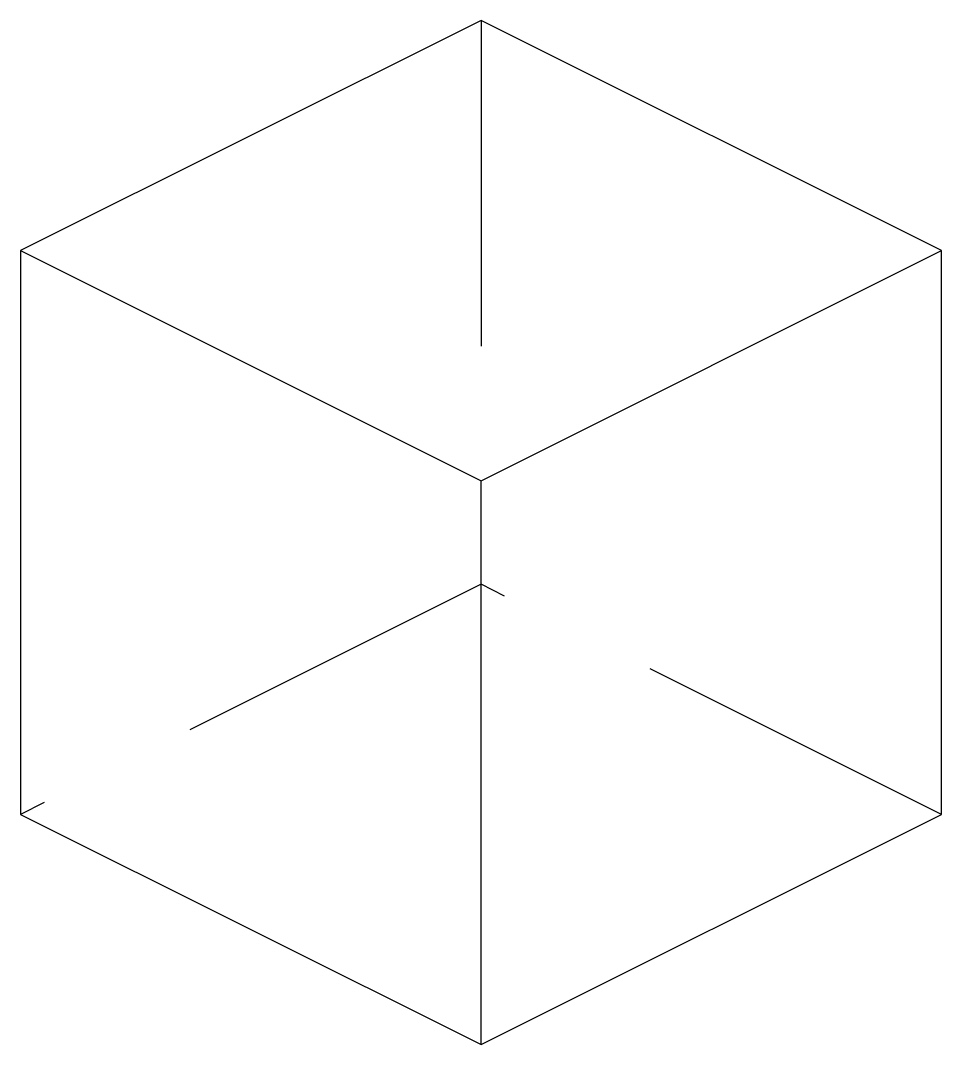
# Model space of a CAD drawing. Header units: metres. Extents: x -0.71 to 0.71, y -0.79 to 0.79.
import ezdxf

# ---------------------------------------------------------------- set-up
doc = ezdxf.new("R2010")
doc.units = ezdxf.units.M
doc.linetypes.add('DASHED', pattern=[0.75, 0.5, -0.25])
for name, color, linetype in [('VIEW', 7, 'CONTINUOUS'), ('VIEW-OCULTAS', 7, 'DASHED'), ('VIEW-PERFIL', 7, 'CONTINUOUS')]:
    doc.layers.add(name, color=color, linetype=linetype)

msp = doc.modelspace()

# ---------------------------------------------------------------- linework, layer by layer
at = {"layer": 'VIEW'}
for p, q in [((-0.7071, 0.433), (0, 0.0795)), ((0, 0.0795), (0.7071, 0.433)), ((0, -0.7866), (0, 0.0795))]:
    msp.add_line(p, q, dxfattribs=at)
at = {"layer": 'VIEW-OCULTAS'}
for p, q in [((0, 0.7865), (0, 0.0795)), ((0, -0.0795), (-0.707, -0.433)), ((0.707, -0.433), (0, -0.0795))]:
    msp.add_line(p, q, dxfattribs=at)
at = {"layer": 'VIEW-PERFIL'}
for p, q in [((0, 0.7866), (-0.7071, 0.433)), ((0.7071, 0.433), (0, 0.7866)), ((0, 0.7866), (0, 0.7865)), ((-0.7071, 0.433), (-0.7071, -0.433)), ((0.7071, -0.433), (0.7071, 0.433)), ((-0.7071, -0.433), (0, -0.7866)), ((-0.707, -0.433), (-0.7071, -0.433)), ((0, -0.7866), (0.7071, -0.433)), ((0.7071, -0.433), (0.707, -0.433))]:
    msp.add_line(p, q, dxfattribs=at)

doc.saveas('drawing.dxf')
